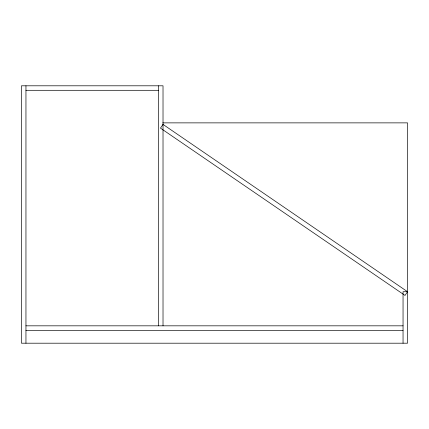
<?xml version="1.0" encoding="UTF-8"?>
<svg xmlns="http://www.w3.org/2000/svg" width="429" height="429" viewBox="0 0 429 429"><rect width="100%" height="100%" fill="white"/><g stroke="black" fill="none" stroke-linecap="round" stroke-linejoin="round"><path stroke-width="0.64" d="M163.02 124.41L160.478 128.126L405.008 295.436L407.55 291.72L162.977 124.378M25.954 90.305L158.516 90.305M162.773 122.871L407.55 122.871L407.55 343.2L21.45 343.2L21.45 85.8L163.02 85.8L163.02 325.826M407.55 291.72L403.046 291.72L403.046 343.2M25.954 325.826L403.046 325.826M25.954 330.33L403.046 330.33M158.516 85.8L158.516 325.826M25.954 85.8L25.954 343.2"/></g></svg>
